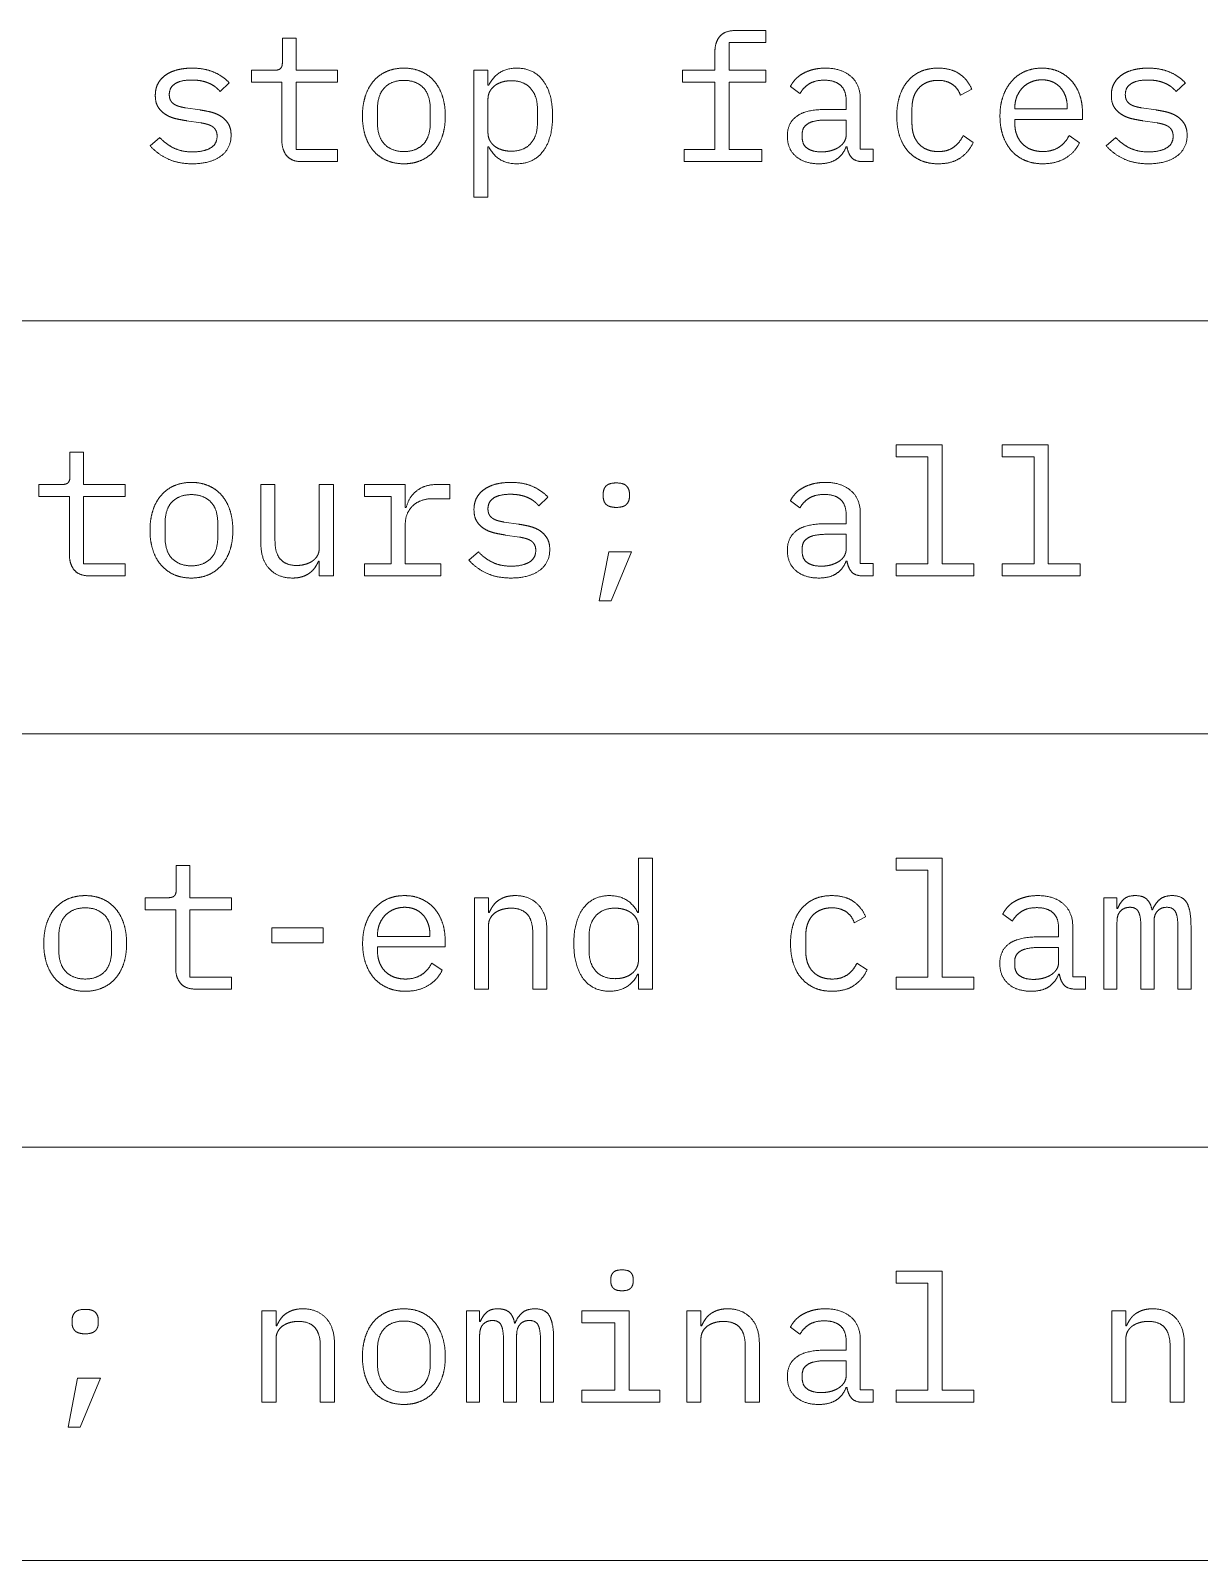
# Model space of a CAD drawing. Header units: millimetres. Extents: x 22 to 584, y 11 to 410.
# Drawn here: x 490.86 to 510.66, y 305 to 330.92 of the extents above; entities that cross this region are included whole.
import ezdxf

# ---------------------------------------------------------------- set-up
doc = ezdxf.new("R2010")
doc.units = ezdxf.units.MM
doc.layers.add('dims', color=7, linetype='Continuous', lineweight=5)

msp = doc.modelspace()

# ---------------------------------------------------------------- linework, layer by layer
at = {"layer": 'dims'}
for p, q in [((495.123, 330.79), (495.123, 330.385)), ((495.354, 330.79), (495.123, 330.79)), ((495.354, 330.244), (495.354, 330.79)), ((502.692, 330.712), (503.313, 330.712)), ((502.692, 330.244), (502.692, 330.712)), ((503.313, 330.916), (502.794, 330.916)), ((503.313, 330.712), (503.313, 330.916)), ((502.452, 330.562), (502.452, 330.244)), ((494.598, 330.244), (494.598, 330.04)), ((494.982, 330.244), (494.598, 330.244)), ((496.059, 330.244), (495.354, 330.244)), ((496.059, 330.04), (496.059, 330.244)), ((498.366, 330.244), (498.366, 328.096)), ((498.606, 330.244), (498.366, 330.244)), ((498.606, 329.992), (498.606, 330.244)), ((501.9, 330.244), (501.9, 330.04)), ((502.452, 330.244), (501.9, 330.244)), ((503.313, 330.244), (502.692, 330.244)), ((503.313, 330.04), (503.313, 330.244)), ((494.067, 329.884), (494.223, 330.031)), ((494.598, 330.04), (495.114, 330.04)), ((495.114, 330.04), (495.114, 329.05)), ((495.354, 330.04), (496.059, 330.04)), ((495.354, 328.9), (495.354, 330.04)), ((498.618, 329.992), (498.606, 329.992)), ((501.9, 330.04), (502.452, 330.04)), ((502.452, 330.04), (502.452, 328.9)), ((502.692, 330.04), (503.313, 330.04)), ((502.692, 328.9), (502.692, 330.04)), ((503.73, 329.968), (503.892, 329.848)), ((506.613, 329.821), (506.805, 329.923)), ((510.267, 329.884), (510.423, 330.031)), ((498.606, 329.191), (498.606, 329.749)), ((504.675, 329.734), (504.675, 329.581)), ((504.915, 328.906), (504.915, 329.758)), ((493.722, 329.572), (493.479, 329.608)), ((496.734, 329.359), (496.734, 329.581)), ((497.628, 329.581), (497.628, 329.359)), ((499.443, 329.602), (499.443, 329.338)), ((504.675, 329.581), (504.345, 329.581)), ((504.345, 329.401), (504.675, 329.401)), ((504.675, 329.401), (504.675, 329.146)), ((505.791, 329.338), (505.791, 329.602)), ((507.534, 329.59), (507.534, 329.611)), ((508.422, 329.59), (507.534, 329.59)), ((507.534, 329.41), (508.68, 329.41)), ((507.534, 329.338), (507.534, 329.41)), ((508.422, 329.623), (508.422, 329.59)), ((508.68, 329.41), (508.68, 329.524)), ((509.922, 329.572), (509.679, 329.608)), ((493.5, 329.389), (493.743, 329.353)), ((503.931, 329.104), (503.931, 329.167)), ((506.829, 329.02), (506.658, 329.137)), ((508.629, 329.017), (508.452, 329.137)), ((509.7, 329.389), (509.943, 329.353)), ((493.044, 329.104), (492.882, 328.963)), ((496.059, 328.9), (495.354, 328.9)), ((496.059, 328.696), (496.059, 328.9)), ((498.606, 328.948), (498.618, 328.948)), ((498.606, 328.096), (498.606, 328.948)), ((501.93, 328.9), (501.93, 328.696)), ((502.452, 328.9), (501.93, 328.9)), ((503.244, 328.9), (502.692, 328.9)), ((503.244, 328.696), (503.244, 328.9)), ((504.675, 328.948), (504.69, 328.948)), ((505.131, 328.906), (504.915, 328.906)), ((505.131, 328.696), (505.131, 328.906)), ((509.244, 329.104), (509.082, 328.963)), ((495.456, 328.696), (496.059, 328.696)), ((501.93, 328.696), (503.244, 328.696)), ((504.966, 328.696), (505.131, 328.696)), ((498.366, 328.096), (498.606, 328.096)), ((436.843, 326), (584, 326)), ((491.523, 323.772), (491.523, 323.367)), ((491.754, 323.772), (491.523, 323.772)), ((491.754, 323.226), (491.754, 323.772)), ((505.521, 323.898), (505.521, 323.694)), ((506.301, 323.898), (505.521, 323.898)), ((505.521, 323.694), (506.061, 323.694)), ((506.061, 323.694), (506.061, 321.882)), ((506.301, 321.882), (506.301, 323.898)), ((507.321, 323.898), (507.321, 323.694)), ((508.101, 323.898), (507.321, 323.898)), ((507.321, 323.694), (507.861, 323.694)), ((507.861, 323.694), (507.861, 321.882)), ((508.101, 321.882), (508.101, 323.898)), ((490.998, 323.226), (490.998, 323.022)), ((491.382, 323.226), (490.998, 323.226)), ((492.459, 323.226), (491.754, 323.226)), ((492.459, 323.022), (492.459, 323.226)), ((494.757, 323.226), (494.757, 322.233)), ((494.997, 323.226), (494.757, 323.226)), ((494.997, 322.275), (494.997, 323.226)), ((495.747, 323.226), (495.747, 322.152)), ((495.987, 323.226), (495.747, 323.226)), ((495.987, 321.678), (495.987, 323.226)), ((496.512, 323.226), (496.512, 323.022)), ((497.205, 323.226), (496.512, 323.226)), ((497.205, 322.836), (497.205, 323.226)), ((497.958, 323.226), (497.742, 323.226)), ((497.958, 322.986), (497.958, 323.226)), ((490.998, 323.022), (491.514, 323.022)), ((491.514, 323.022), (491.514, 322.032)), ((491.754, 323.022), (492.459, 323.022)), ((491.754, 321.882), (491.754, 323.022)), ((496.512, 323.022), (496.965, 323.022)), ((496.965, 323.022), (496.965, 321.882)), ((497.667, 322.986), (497.958, 322.986)), ((499.467, 322.866), (499.623, 323.013)), ((500.559, 323.073), (500.559, 323.019)), ((501.003, 323.019), (501.003, 323.073)), ((503.73, 322.95), (503.892, 322.83)), ((497.22, 322.836), (497.205, 322.836)), ((504.675, 322.716), (504.675, 322.563)), ((504.915, 321.888), (504.915, 322.74)), ((493.134, 322.341), (493.134, 322.563)), ((494.028, 322.563), (494.028, 322.341)), ((497.205, 321.882), (497.205, 322.551)), ((499.122, 322.554), (498.879, 322.59)), ((504.675, 322.563), (504.345, 322.563)), ((498.9, 322.371), (499.143, 322.335)), ((503.931, 322.086), (503.931, 322.149)), ((504.345, 322.383), (504.675, 322.383)), ((504.675, 322.383), (504.675, 322.128)), ((492.459, 321.882), (491.754, 321.882)), ((492.459, 321.678), (492.459, 321.882)), ((495.735, 321.93), (495.747, 321.93)), ((495.747, 321.93), (495.747, 321.678)), ((496.512, 321.882), (496.512, 321.678)), ((496.965, 321.882), (496.512, 321.882)), ((497.805, 321.882), (497.205, 321.882)), ((497.805, 321.678), (497.805, 321.882)), ((498.444, 322.086), (498.282, 321.945)), ((500.652, 322.086), (500.493, 321.255)), ((501.039, 322.086), (500.652, 322.086)), ((500.694, 321.255), (501.039, 322.086)), ((504.675, 321.93), (504.69, 321.93)), ((505.131, 321.888), (504.915, 321.888)), ((505.131, 321.678), (505.131, 321.888)), ((505.521, 321.882), (505.521, 321.678)), ((506.061, 321.882), (505.521, 321.882)), ((506.841, 321.882), (506.301, 321.882)), ((506.841, 321.678), (506.841, 321.882)), ((507.321, 321.882), (507.321, 321.678)), ((507.861, 321.882), (507.321, 321.882)), ((508.641, 321.882), (508.101, 321.882)), ((508.641, 321.678), (508.641, 321.882)), ((491.856, 321.678), (492.459, 321.678)), ((495.747, 321.678), (495.987, 321.678)), ((496.512, 321.678), (497.805, 321.678)), ((504.966, 321.678), (505.131, 321.678)), ((505.521, 321.678), (506.841, 321.678)), ((507.321, 321.678), (508.641, 321.678)), ((500.493, 321.255), (500.694, 321.255)), ((436.843, 319), (584, 319)), ((493.323, 316.772), (493.323, 316.367)), ((493.554, 316.772), (493.323, 316.772)), ((493.554, 316.226), (493.554, 316.772)), ((501.156, 316.898), (501.156, 315.974)), ((501.396, 316.898), (501.156, 316.898)), ((501.396, 314.678), (501.396, 316.898)), ((505.521, 316.898), (505.521, 316.694)), ((506.301, 316.898), (505.521, 316.898)), ((505.521, 316.694), (506.061, 316.694)), ((506.061, 316.694), (506.061, 314.882)), ((506.301, 314.882), (506.301, 316.898)), ((492.798, 316.226), (492.798, 316.022)), ((493.182, 316.226), (492.798, 316.226)), ((494.259, 316.226), (493.554, 316.226)), ((494.259, 316.022), (494.259, 316.226)), ((498.375, 316.226), (498.375, 314.678)), ((498.615, 316.226), (498.375, 316.226)), ((498.615, 315.974), (498.615, 316.226)), ((509.043, 316.226), (509.043, 314.678)), ((509.265, 316.226), (509.043, 316.226)), ((509.265, 316.046), (509.265, 316.226)), ((492.798, 316.022), (493.314, 316.022)), ((493.314, 316.022), (493.314, 315.032)), ((493.554, 316.022), (494.259, 316.022)), ((493.554, 314.882), (493.554, 316.022)), ((498.627, 315.974), (498.615, 315.974)), ((501.156, 315.974), (501.144, 315.974)), ((507.33, 315.95), (507.492, 315.83)), ((509.277, 316.046), (509.265, 316.046)), ((509.865, 316.019), (509.856, 316.019)), ((494.946, 315.716), (494.946, 315.464)), ((495.816, 315.716), (494.946, 315.716)), ((495.816, 315.464), (495.816, 315.716)), ((498.615, 314.678), (498.615, 315.752)), ((499.605, 314.678), (499.605, 315.671)), ((501.156, 315.731), (501.156, 315.173)), ((504.813, 315.803), (505.005, 315.905)), ((508.275, 315.716), (508.275, 315.563)), ((508.515, 314.888), (508.515, 315.74)), ((509.265, 314.678), (509.265, 315.815)), ((509.67, 315.713), (509.67, 314.678)), ((509.892, 314.678), (509.892, 315.815)), ((510.297, 315.713), (510.297, 314.678)), ((510.519, 314.678), (510.519, 315.752)), ((491.334, 315.341), (491.334, 315.563)), ((492.228, 315.563), (492.228, 315.341)), ((494.946, 315.464), (495.816, 315.464)), ((496.734, 315.572), (496.734, 315.593)), ((497.622, 315.572), (496.734, 315.572)), ((497.622, 315.605), (497.622, 315.572)), ((497.88, 315.392), (497.88, 315.506)), ((499.365, 315.629), (499.365, 314.678)), ((500.319, 315.32), (500.319, 315.584)), ((503.991, 315.32), (503.991, 315.584)), ((508.275, 315.563), (507.945, 315.563)), ((496.734, 315.392), (497.88, 315.392)), ((496.734, 315.32), (496.734, 315.392)), ((507.531, 315.086), (507.531, 315.149)), ((507.945, 315.383), (508.275, 315.383)), ((508.275, 315.383), (508.275, 315.128)), ((494.259, 314.882), (493.554, 314.882)), ((494.259, 314.678), (494.259, 314.882)), ((497.829, 314.999), (497.652, 315.119)), ((501.144, 314.93), (501.156, 314.93)), ((501.156, 314.93), (501.156, 314.678)), ((505.029, 315.002), (504.858, 315.119)), ((505.521, 314.882), (505.521, 314.678)), ((506.061, 314.882), (505.521, 314.882)), ((506.841, 314.882), (506.301, 314.882)), ((506.841, 314.678), (506.841, 314.882)), ((508.275, 314.93), (508.29, 314.93)), ((508.731, 314.888), (508.515, 314.888)), ((508.731, 314.678), (508.731, 314.888)), ((493.656, 314.678), (494.259, 314.678)), ((498.375, 314.678), (498.615, 314.678)), ((499.365, 314.678), (499.605, 314.678)), ((501.156, 314.678), (501.396, 314.678)), ((505.521, 314.678), (506.841, 314.678)), ((508.566, 314.678), (508.731, 314.678)), ((509.043, 314.678), (509.265, 314.678)), ((509.67, 314.678), (509.892, 314.678)), ((510.297, 314.678), (510.519, 314.678)), ((436.843, 312), (584, 312)), ((500.688, 309.769), (500.688, 309.721)), ((501.066, 309.721), (501.066, 309.769)), ((505.521, 309.898), (505.521, 309.694)), ((506.301, 309.898), (505.521, 309.898)), ((506.301, 307.882), (506.301, 309.898)), ((505.521, 309.694), (506.061, 309.694)), ((506.061, 309.694), (506.061, 307.882)), ((494.775, 309.226), (494.775, 307.678)), ((495.015, 309.226), (494.775, 309.226)), ((495.015, 308.974), (495.015, 309.226)), ((498.243, 309.226), (498.243, 307.678)), ((498.465, 309.226), (498.243, 309.226)), ((498.465, 309.046), (498.465, 309.226)), ((500.199, 309.226), (500.199, 309.022)), ((500.997, 309.226), (500.199, 309.226)), ((500.997, 307.882), (500.997, 309.226)), ((501.975, 309.226), (501.975, 307.678)), ((502.215, 309.226), (501.975, 309.226)), ((502.215, 308.974), (502.215, 309.226)), ((509.175, 309.226), (509.175, 307.678)), ((509.415, 309.226), (509.175, 309.226)), ((509.415, 308.974), (509.415, 309.226)), ((491.559, 309.073), (491.559, 309.019)), ((492.003, 309.019), (492.003, 309.073)), ((495.027, 308.974), (495.015, 308.974)), ((498.477, 309.046), (498.465, 309.046)), ((499.065, 309.019), (499.056, 309.019)), ((500.199, 309.022), (500.757, 309.022)), ((500.757, 309.022), (500.757, 307.882)), ((502.227, 308.974), (502.215, 308.974)), ((503.73, 308.95), (503.892, 308.83)), ((509.427, 308.974), (509.415, 308.974)), ((495.015, 307.678), (495.015, 308.752)), ((496.005, 307.678), (496.005, 308.671)), ((498.465, 307.678), (498.465, 308.815)), ((498.87, 308.713), (498.87, 307.678)), ((499.092, 307.678), (499.092, 308.815)), ((499.497, 308.713), (499.497, 307.678)), ((499.719, 307.678), (499.719, 308.752)), ((502.215, 307.678), (502.215, 308.752)), ((503.205, 307.678), (503.205, 308.671)), ((504.675, 308.716), (504.675, 308.563)), ((504.915, 307.888), (504.915, 308.74)), ((509.415, 307.678), (509.415, 308.752)), ((510.405, 307.678), (510.405, 308.671)), ((495.765, 308.629), (495.765, 307.678)), ((496.734, 308.341), (496.734, 308.563)), ((497.628, 308.563), (497.628, 308.341)), ((502.965, 308.629), (502.965, 307.678)), ((504.675, 308.563), (504.345, 308.563)), ((510.165, 308.629), (510.165, 307.678)), ((503.931, 308.086), (503.931, 308.149)), ((504.345, 308.383), (504.675, 308.383)), ((504.675, 308.383), (504.675, 308.128)), ((491.652, 308.086), (491.493, 307.255)), ((492.039, 308.086), (491.652, 308.086)), ((491.694, 307.255), (492.039, 308.086)), ((504.675, 307.93), (504.69, 307.93)), ((505.131, 307.888), (504.915, 307.888)), ((505.131, 307.678), (505.131, 307.888)), ((494.775, 307.678), (495.015, 307.678)), ((495.765, 307.678), (496.005, 307.678)), ((498.243, 307.678), (498.465, 307.678)), ((498.87, 307.678), (499.092, 307.678)), ((499.497, 307.678), (499.719, 307.678)), ((500.199, 307.882), (500.199, 307.678)), ((500.757, 307.882), (500.199, 307.882)), ((500.199, 307.678), (501.519, 307.678)), ((501.519, 307.882), (500.997, 307.882)), ((501.519, 307.678), (501.519, 307.882)), ((501.975, 307.678), (502.215, 307.678)), ((502.965, 307.678), (503.205, 307.678)), ((504.966, 307.678), (505.131, 307.678)), ((505.521, 307.882), (505.521, 307.678)), ((506.061, 307.882), (505.521, 307.882)), ((505.521, 307.678), (506.841, 307.678)), ((506.841, 307.882), (506.301, 307.882)), ((506.841, 307.678), (506.841, 307.882)), ((509.175, 307.678), (509.415, 307.678)), ((510.165, 307.678), (510.405, 307.678)), ((491.493, 307.255), (491.694, 307.255)), ((436.843, 305), (584, 305))]:
    msp.add_line(p, q, dxfattribs=at)
for points in [[(502.452, 330.562), (502.452, 330.718), (502.534, 330.817)], [(502.534, 330.817), (502.617, 330.916), (502.794, 330.916)], [(493.146, 330.164), (493.23, 330.223), (493.344, 330.251)], [(493.344, 330.251), (493.458, 330.28), (493.593, 330.28)], [(493.593, 330.28), (493.803, 330.28), (493.957, 330.214)], [(493.957, 330.214), (494.112, 330.148), (494.223, 330.031)], [(494.982, 330.244), (495.06, 330.244), (495.091, 330.275)], [(495.091, 330.275), (495.123, 330.307), (495.123, 330.385)], [(496.666, 330.059), (496.758, 330.166), (496.888, 330.223)], [(496.888, 330.223), (497.019, 330.28), (497.181, 330.28)], [(497.181, 330.28), (497.343, 330.28), (497.473, 330.223)], [(497.473, 330.223), (497.604, 330.166), (497.695, 330.059)], [(498.618, 329.992), (498.768, 330.28), (499.095, 330.28)], [(499.095, 330.28), (499.38, 330.28), (499.54, 330.067)], [(503.811, 330.085), (503.862, 330.142), (503.937, 330.185)], [(503.937, 330.185), (504.012, 330.229), (504.108, 330.254)], [(504.108, 330.254), (504.204, 330.28), (504.321, 330.28)], [(504.321, 330.28), (504.594, 330.28), (504.754, 330.142)], [(505.719, 330.059), (505.809, 330.166), (505.938, 330.223)], [(505.938, 330.223), (506.067, 330.28), (506.232, 330.28)], [(506.232, 330.28), (506.457, 330.28), (506.598, 330.181)], [(506.598, 330.181), (506.739, 330.082), (506.805, 329.923)], [(507.48, 330.059), (507.573, 330.166), (507.703, 330.223)], [(507.703, 330.223), (507.834, 330.28), (507.993, 330.28)], [(507.993, 330.28), (508.149, 330.28), (508.276, 330.223)], [(508.276, 330.223), (508.404, 330.166), (508.494, 330.065)], [(509.346, 330.164), (509.43, 330.223), (509.544, 330.251)], [(509.544, 330.251), (509.658, 330.28), (509.793, 330.28)], [(509.793, 330.28), (510.003, 330.28), (510.157, 330.214)], [(510.157, 330.214), (510.312, 330.148), (510.423, 330.031)], [(492.969, 329.818), (492.969, 329.935), (493.015, 330.02)], [(493.015, 330.02), (493.062, 330.106), (493.146, 330.164)], [(493.303, 330.016), (493.206, 329.953), (493.206, 329.833)], [(493.584, 330.079), (493.401, 330.079), (493.303, 330.016)], [(493.764, 330.061), (493.686, 330.079), (493.584, 330.079)], [(493.9, 330.014), (493.842, 330.043), (493.764, 330.061)], [(493.999, 329.951), (493.959, 329.986), (493.9, 330.014)], [(494.067, 329.884), (494.04, 329.917), (493.999, 329.951)], [(496.527, 329.803), (496.575, 329.953), (496.666, 330.059)], [(496.857, 329.953), (496.734, 329.833), (496.734, 329.581)], [(497.181, 330.073), (496.98, 330.073), (496.857, 329.953)], [(497.505, 329.953), (497.382, 330.073), (497.181, 330.073)], [(497.628, 329.581), (497.628, 329.833), (497.505, 329.953)], [(497.695, 330.059), (497.787, 329.953), (497.835, 329.803)], [(498.723, 329.984), (498.669, 329.944), (498.637, 329.885)], [(498.849, 330.046), (498.777, 330.025), (498.723, 329.984)], [(499.002, 330.067), (498.921, 330.067), (498.849, 330.046)], [(499.327, 329.939), (499.212, 330.067), (499.002, 330.067)], [(499.443, 329.602), (499.443, 329.812), (499.327, 329.939)], [(499.54, 330.067), (499.701, 329.854), (499.701, 329.47)], [(503.73, 329.968), (503.76, 330.028), (503.811, 330.085)], [(504.051, 330.014), (503.952, 329.953), (503.892, 329.848)], [(504.306, 330.076), (504.15, 330.076), (504.051, 330.014)], [(504.579, 329.99), (504.483, 330.076), (504.306, 330.076)], [(504.675, 329.734), (504.675, 329.905), (504.579, 329.99)], [(504.754, 330.142), (504.915, 330.004), (504.915, 329.758)], [(505.581, 329.803), (505.629, 329.953), (505.719, 330.059)], [(505.905, 329.941), (505.848, 329.878), (505.819, 329.791)], [(506.044, 330.038), (505.962, 330.004), (505.905, 329.941)], [(506.232, 330.073), (506.127, 330.073), (506.044, 330.038)], [(506.473, 330.007), (506.376, 330.073), (506.232, 330.073)], [(506.613, 329.821), (506.571, 329.941), (506.473, 330.007)], [(507.334, 329.803), (507.387, 329.953), (507.48, 330.059)], [(507.664, 329.947), (507.603, 329.884), (507.568, 329.798)], [(507.81, 330.046), (507.726, 330.01), (507.664, 329.947)], [(507.993, 330.082), (507.894, 330.082), (507.81, 330.046)], [(508.168, 330.049), (508.089, 330.082), (507.993, 330.082)], [(508.303, 329.954), (508.248, 330.016), (508.168, 330.049)], [(508.39, 329.809), (508.359, 329.893), (508.303, 329.954)], [(508.494, 330.065), (508.584, 329.965), (508.632, 329.827)], [(509.169, 329.818), (509.169, 329.935), (509.215, 330.02)], [(509.215, 330.02), (509.262, 330.106), (509.346, 330.164)], [(509.503, 330.016), (509.406, 329.953), (509.406, 329.833)], [(509.784, 330.079), (509.601, 330.079), (509.503, 330.016)], [(509.964, 330.061), (509.886, 330.079), (509.784, 330.079)], [(510.1, 330.014), (510.042, 330.043), (509.964, 330.061)], [(510.199, 329.951), (510.159, 329.986), (510.1, 330.014)], [(510.267, 329.884), (510.24, 329.917), (510.199, 329.951)], [(493.021, 329.614), (492.969, 329.692), (492.969, 329.818)], [(493.206, 329.833), (493.206, 329.773), (493.228, 329.732)], [(493.228, 329.732), (493.251, 329.692), (493.29, 329.668)], [(493.29, 329.668), (493.329, 329.644), (493.378, 329.63)], [(496.479, 329.47), (496.479, 329.653), (496.527, 329.803)], [(497.835, 329.803), (497.883, 329.653), (497.883, 329.47)], [(498.637, 329.885), (498.606, 329.827), (498.606, 329.749)], [(505.533, 329.47), (505.533, 329.653), (505.581, 329.803)], [(505.819, 329.791), (505.791, 329.704), (505.791, 329.602)], [(507.282, 329.467), (507.282, 329.653), (507.334, 329.803)], [(507.568, 329.798), (507.534, 329.713), (507.534, 329.611)], [(508.422, 329.623), (508.422, 329.725), (508.39, 329.809)], [(508.632, 329.827), (508.68, 329.689), (508.68, 329.524)], [(509.221, 329.614), (509.169, 329.692), (509.169, 329.818)], [(509.406, 329.833), (509.406, 329.773), (509.428, 329.732)], [(509.428, 329.732), (509.451, 329.692), (509.49, 329.668)], [(509.49, 329.668), (509.529, 329.644), (509.578, 329.63)], [(493.152, 329.489), (493.074, 329.536), (493.021, 329.614)], [(493.324, 329.422), (493.23, 329.443), (493.152, 329.489)], [(493.5, 329.389), (493.419, 329.401), (493.324, 329.422)], [(493.378, 329.63), (493.428, 329.617), (493.479, 329.608)], [(493.722, 329.572), (493.806, 329.56), (493.899, 329.539)], [(493.899, 329.539), (493.992, 329.518), (494.07, 329.471)], [(494.07, 329.471), (494.148, 329.425), (494.2, 329.347)], [(496.527, 329.135), (496.479, 329.284), (496.479, 329.47)], [(497.883, 329.47), (497.883, 329.284), (497.835, 329.135)], [(499.701, 329.47), (499.701, 329.086), (499.54, 328.873)], [(503.679, 329.131), (503.679, 329.347), (503.836, 329.464)], [(503.836, 329.464), (503.994, 329.581), (504.345, 329.581)], [(504.345, 329.401), (504.129, 329.401), (504.03, 329.341)], [(505.579, 329.137), (505.533, 329.287), (505.533, 329.47)], [(507.333, 329.135), (507.282, 329.284), (507.282, 329.467)], [(509.352, 329.489), (509.274, 329.536), (509.221, 329.614)], [(509.524, 329.422), (509.43, 329.443), (509.352, 329.489)], [(509.7, 329.389), (509.619, 329.401), (509.524, 329.422)], [(509.578, 329.63), (509.628, 329.617), (509.679, 329.608)], [(509.922, 329.572), (510.006, 329.56), (510.099, 329.539)], [(510.099, 329.539), (510.192, 329.518), (510.27, 329.471)], [(510.27, 329.471), (510.348, 329.425), (510.4, 329.347)], [(493.845, 329.33), (493.797, 329.344), (493.743, 329.353)], [(493.932, 329.293), (493.893, 329.317), (493.845, 329.33)], [(493.993, 329.228), (493.971, 329.269), (493.932, 329.293)], [(494.016, 329.128), (494.016, 329.188), (493.993, 329.228)], [(494.253, 329.143), (494.253, 328.912), (494.074, 328.786)], [(494.2, 329.347), (494.253, 329.269), (494.253, 329.143)], [(496.666, 328.88), (496.575, 328.987), (496.527, 329.135)], [(496.734, 329.359), (496.734, 329.107), (496.857, 328.987)], [(497.505, 328.987), (497.628, 329.107), (497.628, 329.359)], [(497.835, 329.135), (497.787, 328.987), (497.695, 328.88)], [(498.606, 329.191), (498.606, 329.113), (498.637, 329.054)], [(499.327, 329), (499.443, 329.128), (499.443, 329.338)], [(504.03, 329.341), (503.931, 329.281), (503.931, 329.167)], [(504.643, 329.033), (504.675, 329.086), (504.675, 329.146)], [(505.716, 328.882), (505.626, 328.987), (505.579, 329.137)], [(505.791, 329.338), (505.791, 329.236), (505.819, 329.149)], [(505.819, 329.149), (505.848, 329.062), (505.905, 328.999)], [(506.496, 328.939), (506.598, 329.011), (506.658, 329.137)], [(507.478, 328.88), (507.384, 328.987), (507.333, 329.135)], [(507.534, 329.338), (507.534, 329.236), (507.567, 329.149)], [(507.567, 329.149), (507.6, 329.062), (507.661, 328.999)], [(508.278, 328.939), (508.392, 329.011), (508.452, 329.137)], [(510.045, 329.33), (509.997, 329.344), (509.943, 329.353)], [(510.132, 329.293), (510.093, 329.317), (510.045, 329.33)], [(510.193, 329.228), (510.171, 329.269), (510.132, 329.293)], [(510.216, 329.128), (510.216, 329.188), (510.193, 329.228)], [(510.453, 329.143), (510.453, 328.912), (510.274, 328.786)], [(510.4, 329.347), (510.453, 329.269), (510.453, 329.143)], [(493.18, 328.743), (493.005, 328.825), (492.882, 328.963)], [(493.044, 329.104), (493.155, 328.987), (493.287, 328.924)], [(493.287, 328.924), (493.419, 328.861), (493.605, 328.861)], [(493.605, 328.861), (493.785, 328.861), (493.9, 328.925)], [(493.9, 328.925), (494.016, 328.99), (494.016, 329.128)], [(495.196, 328.795), (495.114, 328.894), (495.114, 329.05)], [(496.888, 328.717), (496.758, 328.774), (496.666, 328.88)], [(496.857, 328.987), (496.98, 328.867), (497.181, 328.867)], [(497.181, 328.867), (497.382, 328.867), (497.505, 328.987)], [(497.695, 328.88), (497.604, 328.774), (497.473, 328.717)], [(499.095, 328.66), (498.768, 328.66), (498.618, 328.948)], [(498.637, 329.054), (498.669, 328.996), (498.723, 328.955)], [(498.723, 328.955), (498.777, 328.915), (498.849, 328.894)], [(498.849, 328.894), (498.921, 328.873), (499.002, 328.873)], [(499.002, 328.873), (499.212, 328.873), (499.327, 329)], [(503.823, 328.786), (503.679, 328.912), (503.679, 329.131)], [(503.931, 329.104), (503.931, 328.984), (504.016, 328.922)], [(504.016, 328.922), (504.102, 328.861), (504.252, 328.861)], [(504.252, 328.861), (504.345, 328.861), (504.421, 328.883)], [(504.421, 328.883), (504.498, 328.906), (504.555, 328.943)], [(504.675, 328.948), (504.624, 328.813), (504.511, 328.736)], [(504.555, 328.943), (504.612, 328.981), (504.643, 329.033)], [(504.765, 328.768), (504.705, 328.84), (504.69, 328.948)], [(505.936, 328.718), (505.806, 328.777), (505.716, 328.882)], [(505.905, 328.999), (505.962, 328.936), (506.046, 328.901)], [(506.046, 328.901), (506.13, 328.867), (506.238, 328.867)], [(506.238, 328.867), (506.394, 328.867), (506.496, 328.939)], [(506.829, 329.02), (506.76, 328.864), (506.614, 328.762)], [(507.706, 328.717), (507.573, 328.774), (507.478, 328.88)], [(507.661, 328.999), (507.723, 328.936), (507.811, 328.901)], [(507.811, 328.901), (507.9, 328.867), (508.008, 328.867)], [(508.008, 328.867), (508.164, 328.867), (508.278, 328.939)], [(508.629, 329.017), (508.56, 328.861), (508.399, 328.76)], [(509.38, 328.743), (509.205, 328.825), (509.082, 328.963)], [(509.244, 329.104), (509.355, 328.987), (509.487, 328.924)], [(509.487, 328.924), (509.619, 328.861), (509.805, 328.861)], [(509.805, 328.861), (509.985, 328.861), (510.1, 328.925)], [(510.1, 328.925), (510.216, 328.99), (510.216, 329.128)], [(493.599, 328.66), (493.356, 328.66), (493.18, 328.743)], [(494.074, 328.786), (493.896, 328.66), (493.599, 328.66)], [(495.456, 328.696), (495.279, 328.696), (495.196, 328.795)], [(497.181, 328.66), (497.019, 328.66), (496.888, 328.717)], [(497.473, 328.717), (497.343, 328.66), (497.181, 328.66)], [(499.54, 328.873), (499.38, 328.66), (499.095, 328.66)], [(504.21, 328.66), (503.967, 328.66), (503.823, 328.786)], [(504.511, 328.736), (504.399, 328.66), (504.21, 328.66)], [(504.966, 328.696), (504.825, 328.696), (504.765, 328.768)], [(506.235, 328.66), (506.067, 328.66), (505.936, 328.718)], [(506.614, 328.762), (506.469, 328.66), (506.235, 328.66)], [(508.008, 328.66), (507.84, 328.66), (507.706, 328.717)], [(508.399, 328.76), (508.239, 328.66), (508.008, 328.66)], [(509.799, 328.66), (509.556, 328.66), (509.38, 328.743)], [(510.274, 328.786), (510.096, 328.66), (509.799, 328.66)], [(491.382, 323.226), (491.46, 323.226), (491.491, 323.257)], [(491.491, 323.257), (491.523, 323.289), (491.523, 323.367)], [(493.066, 323.041), (493.158, 323.148), (493.288, 323.205)], [(493.288, 323.205), (493.419, 323.262), (493.581, 323.262)], [(493.581, 323.262), (493.743, 323.262), (493.873, 323.205)], [(493.873, 323.205), (494.004, 323.148), (494.095, 323.041)], [(497.401, 323.122), (497.535, 323.226), (497.742, 323.226)], [(498.546, 323.146), (498.63, 323.205), (498.744, 323.234)], [(498.744, 323.234), (498.858, 323.262), (498.993, 323.262)], [(498.993, 323.262), (499.203, 323.262), (499.357, 323.196)], [(499.357, 323.196), (499.512, 323.13), (499.623, 323.013)], [(500.559, 323.073), (500.559, 323.151), (500.608, 323.202)], [(500.608, 323.202), (500.658, 323.253), (500.781, 323.253)], [(500.781, 323.253), (500.904, 323.253), (500.953, 323.202)], [(500.953, 323.202), (501.003, 323.151), (501.003, 323.073)], [(503.937, 323.167), (504.012, 323.211), (504.108, 323.236)], [(504.108, 323.236), (504.204, 323.262), (504.321, 323.262)], [(504.321, 323.262), (504.594, 323.262), (504.754, 323.124)], [(492.927, 322.785), (492.975, 322.935), (493.066, 323.041)], [(493.257, 322.935), (493.134, 322.815), (493.134, 322.563)], [(493.581, 323.055), (493.38, 323.055), (493.257, 322.935)], [(493.905, 322.935), (493.782, 323.055), (493.581, 323.055)], [(494.028, 322.563), (494.028, 322.815), (493.905, 322.935)], [(494.095, 323.041), (494.187, 322.935), (494.235, 322.785)], [(497.22, 322.836), (497.268, 323.019), (497.401, 323.122)], [(497.667, 322.986), (497.46, 322.986), (497.332, 322.866)], [(498.369, 322.8), (498.369, 322.917), (498.415, 323.002)], [(498.415, 323.002), (498.462, 323.088), (498.546, 323.146)], [(498.703, 322.998), (498.606, 322.935), (498.606, 322.815)], [(498.984, 323.061), (498.801, 323.061), (498.703, 322.998)], [(499.164, 323.043), (499.086, 323.061), (498.984, 323.061)], [(499.3, 322.996), (499.242, 323.025), (499.164, 323.043)], [(499.399, 322.933), (499.359, 322.968), (499.3, 322.996)], [(499.467, 322.866), (499.44, 322.899), (499.399, 322.933)], [(500.608, 322.89), (500.559, 322.941), (500.559, 323.019)], [(501.003, 323.019), (501.003, 322.941), (500.953, 322.89)], [(503.73, 322.95), (503.76, 323.01), (503.811, 323.067)], [(503.811, 323.067), (503.862, 323.124), (503.937, 323.167)], [(504.051, 322.996), (503.952, 322.935), (503.892, 322.83)], [(504.306, 323.058), (504.15, 323.058), (504.051, 322.996)], [(504.579, 322.973), (504.483, 323.058), (504.306, 323.058)], [(504.675, 322.716), (504.675, 322.887), (504.579, 322.973)], [(504.754, 323.124), (504.915, 322.986), (504.915, 322.74)], [(492.879, 322.452), (492.879, 322.635), (492.927, 322.785)], [(494.235, 322.785), (494.283, 322.635), (494.283, 322.452)], [(497.332, 322.866), (497.205, 322.746), (497.205, 322.551)], [(498.421, 322.596), (498.369, 322.674), (498.369, 322.8)], [(498.606, 322.815), (498.606, 322.755), (498.628, 322.714)], [(498.628, 322.714), (498.651, 322.674), (498.69, 322.65)], [(500.781, 322.839), (500.658, 322.839), (500.608, 322.89)], [(500.953, 322.89), (500.904, 322.839), (500.781, 322.839)], [(492.927, 322.117), (492.879, 322.266), (492.879, 322.452)], [(494.283, 322.452), (494.283, 322.266), (494.235, 322.117)], [(498.552, 322.471), (498.474, 322.518), (498.421, 322.596)], [(498.724, 322.404), (498.63, 322.425), (498.552, 322.471)], [(498.69, 322.65), (498.729, 322.626), (498.778, 322.612)], [(498.9, 322.371), (498.819, 322.383), (498.724, 322.404)], [(498.778, 322.612), (498.828, 322.599), (498.879, 322.59)], [(499.122, 322.554), (499.206, 322.542), (499.299, 322.521)], [(499.299, 322.521), (499.392, 322.5), (499.47, 322.454)], [(499.47, 322.454), (499.548, 322.407), (499.6, 322.329)], [(503.679, 322.113), (503.679, 322.329), (503.836, 322.446)], [(503.836, 322.446), (503.994, 322.563), (504.345, 322.563)], [(493.134, 322.341), (493.134, 322.089), (493.257, 321.969)], [(493.905, 321.969), (494.028, 322.089), (494.028, 322.341)], [(494.904, 321.796), (494.757, 321.951), (494.757, 322.233)], [(494.997, 322.275), (494.997, 322.062), (495.09, 321.959)], [(495.714, 322.018), (495.747, 322.074), (495.747, 322.152)], [(499.245, 322.312), (499.197, 322.326), (499.143, 322.335)], [(499.332, 322.275), (499.293, 322.299), (499.245, 322.312)], [(499.393, 322.21), (499.371, 322.251), (499.332, 322.275)], [(499.416, 322.11), (499.416, 322.17), (499.393, 322.21)], [(499.6, 322.329), (499.653, 322.251), (499.653, 322.125)], [(504.03, 322.323), (503.931, 322.263), (503.931, 322.149)], [(504.345, 322.383), (504.129, 322.383), (504.03, 322.323)], [(491.596, 321.777), (491.514, 321.876), (491.514, 322.032)], [(493.066, 321.862), (492.975, 321.969), (492.927, 322.117)], [(493.257, 321.969), (493.38, 321.849), (493.581, 321.849)], [(493.581, 321.849), (493.782, 321.849), (493.905, 321.969)], [(494.235, 322.117), (494.187, 321.969), (494.095, 321.862)], [(495.09, 321.959), (495.183, 321.855), (495.363, 321.855)], [(495.504, 321.873), (495.573, 321.891), (495.627, 321.927)], [(495.627, 321.927), (495.681, 321.963), (495.714, 322.018)], [(495.735, 321.93), (495.711, 321.873), (495.675, 321.82)], [(498.58, 321.725), (498.405, 321.807), (498.282, 321.945)], [(498.444, 322.086), (498.555, 321.969), (498.687, 321.906)], [(498.687, 321.906), (498.819, 321.843), (499.005, 321.843)], [(499.005, 321.843), (499.185, 321.843), (499.3, 321.908)], [(499.3, 321.908), (499.416, 321.972), (499.416, 322.11)], [(499.653, 322.125), (499.653, 321.894), (499.474, 321.768)], [(503.823, 321.768), (503.679, 321.894), (503.679, 322.113)], [(503.931, 322.086), (503.931, 321.966), (504.016, 321.904)], [(504.016, 321.904), (504.102, 321.843), (504.252, 321.843)], [(504.421, 321.865), (504.498, 321.888), (504.555, 321.925)], [(504.675, 321.93), (504.624, 321.795), (504.511, 321.719)], [(504.555, 321.925), (504.612, 321.963), (504.643, 322.015)], [(504.643, 322.015), (504.675, 322.068), (504.675, 322.128)], [(504.765, 321.75), (504.705, 321.822), (504.69, 321.93)], [(491.856, 321.678), (491.679, 321.678), (491.596, 321.777)], [(493.288, 321.699), (493.158, 321.756), (493.066, 321.862)], [(493.581, 321.642), (493.419, 321.642), (493.288, 321.699)], [(493.873, 321.699), (493.743, 321.642), (493.581, 321.642)], [(494.095, 321.862), (494.004, 321.756), (493.873, 321.699)], [(495.294, 321.642), (495.051, 321.642), (494.904, 321.796)], [(495.462, 321.666), (495.39, 321.642), (495.294, 321.642)], [(495.363, 321.855), (495.435, 321.855), (495.504, 321.873)], [(495.586, 321.729), (495.534, 321.69), (495.462, 321.666)], [(495.675, 321.82), (495.639, 321.768), (495.586, 321.729)], [(498.999, 321.642), (498.756, 321.642), (498.58, 321.725)], [(499.474, 321.768), (499.296, 321.642), (498.999, 321.642)], [(504.21, 321.642), (503.967, 321.642), (503.823, 321.768)], [(504.511, 321.719), (504.399, 321.642), (504.21, 321.642)], [(504.252, 321.843), (504.345, 321.843), (504.421, 321.865)], [(504.966, 321.678), (504.825, 321.678), (504.765, 321.75)], [(491.266, 316.041), (491.358, 316.148), (491.488, 316.205)], [(491.488, 316.205), (491.619, 316.262), (491.781, 316.262)], [(491.781, 316.262), (491.943, 316.262), (492.073, 316.205)], [(492.073, 316.205), (492.204, 316.148), (492.295, 316.041)], [(493.182, 316.226), (493.26, 316.226), (493.291, 316.257)], [(493.291, 316.257), (493.323, 316.289), (493.323, 316.367)], [(496.68, 316.041), (496.773, 316.148), (496.903, 316.205)], [(496.903, 316.205), (497.034, 316.262), (497.193, 316.262)], [(497.193, 316.262), (497.349, 316.262), (497.476, 316.205)], [(497.476, 316.205), (497.604, 316.148), (497.694, 316.048)], [(498.775, 316.175), (498.828, 316.214), (498.9, 316.238)], [(498.9, 316.238), (498.972, 316.262), (499.068, 316.262)], [(499.068, 316.262), (499.311, 316.262), (499.458, 316.108)], [(500.221, 316.049), (500.382, 316.262), (500.667, 316.262)], [(500.667, 316.262), (500.994, 316.262), (501.144, 315.974)], [(503.919, 316.041), (504.009, 316.148), (504.138, 316.205)], [(504.138, 316.205), (504.267, 316.262), (504.432, 316.262)], [(504.432, 316.262), (504.657, 316.262), (504.798, 316.163)], [(507.537, 316.167), (507.612, 316.211), (507.708, 316.236)], [(507.708, 316.236), (507.804, 316.262), (507.921, 316.262)], [(507.921, 316.262), (508.194, 316.262), (508.354, 316.124)], [(509.277, 316.046), (509.313, 316.136), (509.379, 316.199)], [(509.379, 316.199), (509.445, 316.262), (509.574, 316.262)], [(509.574, 316.262), (509.709, 316.262), (509.775, 316.195)], [(509.775, 316.195), (509.841, 316.127), (509.856, 316.019)], [(509.865, 316.019), (509.907, 316.124), (509.985, 316.193)], [(509.985, 316.193), (510.063, 316.262), (510.201, 316.262)], [(510.201, 316.262), (510.39, 316.262), (510.454, 316.13)], [(491.127, 315.785), (491.175, 315.935), (491.266, 316.041)], [(491.457, 315.935), (491.334, 315.815), (491.334, 315.563)], [(491.781, 316.055), (491.58, 316.055), (491.457, 315.935)], [(492.105, 315.935), (491.982, 316.055), (491.781, 316.055)], [(492.228, 315.563), (492.228, 315.815), (492.105, 315.935)], [(492.295, 316.041), (492.387, 315.935), (492.435, 315.785)], [(496.534, 315.785), (496.587, 315.935), (496.68, 316.041)], [(496.864, 315.929), (496.803, 315.866), (496.768, 315.78)], [(497.01, 316.028), (496.926, 315.992), (496.864, 315.929)], [(497.193, 316.064), (497.094, 316.064), (497.01, 316.028)], [(497.368, 316.031), (497.289, 316.064), (497.193, 316.064)], [(497.503, 315.936), (497.448, 315.998), (497.368, 316.031)], [(497.59, 315.791), (497.559, 315.875), (497.503, 315.936)], [(497.694, 316.048), (497.784, 315.947), (497.832, 315.809)], [(498.627, 315.974), (498.651, 316.031), (498.687, 316.083)], [(498.735, 315.977), (498.681, 315.941), (498.648, 315.884)], [(498.687, 316.083), (498.723, 316.136), (498.775, 316.175)], [(498.858, 316.031), (498.789, 316.013), (498.735, 315.977)], [(498.999, 316.049), (498.927, 316.049), (498.858, 316.031)], [(499.272, 315.945), (499.179, 316.049), (498.999, 316.049)], [(499.365, 315.629), (499.365, 315.842), (499.272, 315.945)], [(499.458, 316.108), (499.605, 315.953), (499.605, 315.671)], [(500.061, 315.452), (500.061, 315.836), (500.221, 316.049)], [(500.434, 315.921), (500.319, 315.794), (500.319, 315.584)], [(500.76, 316.049), (500.55, 316.049), (500.434, 315.921)], [(500.913, 316.028), (500.841, 316.049), (500.76, 316.049)], [(501.039, 315.966), (500.985, 316.007), (500.913, 316.028)], [(501.124, 315.867), (501.093, 315.926), (501.039, 315.966)], [(503.781, 315.785), (503.829, 315.935), (503.919, 316.041)], [(504.105, 315.923), (504.048, 315.86), (504.019, 315.773)], [(504.244, 316.02), (504.162, 315.986), (504.105, 315.923)], [(504.432, 316.055), (504.327, 316.055), (504.244, 316.02)], [(504.673, 315.989), (504.576, 316.055), (504.432, 316.055)], [(504.813, 315.803), (504.771, 315.923), (504.673, 315.989)], [(504.798, 316.163), (504.939, 316.064), (505.005, 315.905)], [(507.33, 315.95), (507.36, 316.01), (507.411, 316.067)], [(507.411, 316.067), (507.462, 316.124), (507.537, 316.167)], [(507.651, 315.996), (507.552, 315.935), (507.492, 315.83)], [(507.906, 316.058), (507.75, 316.058), (507.651, 315.996)], [(508.179, 315.973), (508.083, 316.058), (507.906, 316.058)], [(508.275, 315.716), (508.275, 315.887), (508.179, 315.973)], [(508.354, 316.124), (508.515, 315.986), (508.515, 315.74)], [(509.326, 316.002), (509.265, 315.941), (509.265, 315.815)], [(509.484, 316.064), (509.388, 316.064), (509.326, 316.002)], [(509.629, 315.987), (509.589, 316.064), (509.484, 316.064)], [(509.67, 315.713), (509.67, 315.911), (509.629, 315.987)], [(509.952, 316.002), (509.892, 315.941), (509.892, 315.815)], [(510.108, 316.064), (510.012, 316.064), (509.952, 316.002)], [(510.256, 315.987), (510.216, 316.064), (510.108, 316.064)], [(510.297, 315.713), (510.297, 315.911), (510.256, 315.987)], [(510.454, 316.13), (510.519, 315.998), (510.519, 315.752)], [(491.079, 315.452), (491.079, 315.635), (491.127, 315.785)], [(492.435, 315.785), (492.483, 315.635), (492.483, 315.452)], [(496.482, 315.449), (496.482, 315.635), (496.534, 315.785)], [(496.768, 315.78), (496.734, 315.695), (496.734, 315.593)], [(497.622, 315.605), (497.622, 315.707), (497.59, 315.791)], [(497.832, 315.809), (497.88, 315.671), (497.88, 315.506)], [(498.648, 315.884), (498.615, 315.827), (498.615, 315.752)], [(501.156, 315.731), (501.156, 315.809), (501.124, 315.867)], [(503.733, 315.452), (503.733, 315.635), (503.781, 315.785)], [(504.019, 315.773), (503.991, 315.686), (503.991, 315.584)], [(491.127, 315.117), (491.079, 315.266), (491.079, 315.452)], [(492.483, 315.452), (492.483, 315.266), (492.435, 315.117)], [(496.533, 315.117), (496.482, 315.266), (496.482, 315.449)], [(500.221, 314.855), (500.061, 315.068), (500.061, 315.452)], [(503.779, 315.119), (503.733, 315.269), (503.733, 315.452)], [(507.279, 315.113), (507.279, 315.329), (507.436, 315.446)], [(507.436, 315.446), (507.594, 315.563), (507.945, 315.563)], [(491.334, 315.341), (491.334, 315.089), (491.457, 314.969)], [(492.105, 314.969), (492.228, 315.089), (492.228, 315.341)], [(496.734, 315.32), (496.734, 315.218), (496.767, 315.131)], [(500.319, 315.32), (500.319, 315.11), (500.434, 314.983)], [(501.124, 315.036), (501.156, 315.095), (501.156, 315.173)], [(503.991, 315.32), (503.991, 315.218), (504.019, 315.131)], [(507.63, 315.323), (507.531, 315.263), (507.531, 315.149)], [(507.945, 315.383), (507.729, 315.383), (507.63, 315.323)], [(491.266, 314.862), (491.175, 314.969), (491.127, 315.117)], [(491.457, 314.969), (491.58, 314.849), (491.781, 314.849)], [(491.781, 314.849), (491.982, 314.849), (492.105, 314.969)], [(492.435, 315.117), (492.387, 314.969), (492.295, 314.862)], [(493.396, 314.777), (493.314, 314.876), (493.314, 315.032)], [(496.678, 314.862), (496.584, 314.969), (496.533, 315.117)], [(496.767, 315.131), (496.8, 315.044), (496.861, 314.981)], [(496.861, 314.981), (496.923, 314.918), (497.011, 314.883)], [(497.011, 314.883), (497.1, 314.849), (497.208, 314.849)], [(497.208, 314.849), (497.364, 314.849), (497.478, 314.921)], [(497.478, 314.921), (497.592, 314.993), (497.652, 315.119)], [(497.829, 314.999), (497.76, 314.843), (497.599, 314.743)], [(500.434, 314.983), (500.55, 314.855), (500.76, 314.855)], [(501.144, 314.93), (500.994, 314.642), (500.667, 314.642)], [(500.913, 314.876), (500.985, 314.897), (501.039, 314.938)], [(501.039, 314.938), (501.093, 314.978), (501.124, 315.036)], [(503.916, 314.864), (503.826, 314.969), (503.779, 315.119)], [(504.019, 315.131), (504.048, 315.044), (504.105, 314.981)], [(504.105, 314.981), (504.162, 314.918), (504.246, 314.883)], [(504.246, 314.883), (504.33, 314.849), (504.438, 314.849)], [(504.438, 314.849), (504.594, 314.849), (504.696, 314.921)], [(504.696, 314.921), (504.798, 314.993), (504.858, 315.119)], [(505.029, 315.002), (504.96, 314.846), (504.814, 314.744)], [(507.423, 314.768), (507.279, 314.894), (507.279, 315.113)], [(507.531, 315.086), (507.531, 314.966), (507.616, 314.904)], [(507.616, 314.904), (507.702, 314.843), (507.852, 314.843)], [(508.021, 314.865), (508.098, 314.888), (508.155, 314.925)], [(508.275, 314.93), (508.224, 314.795), (508.111, 314.719)], [(508.155, 314.925), (508.212, 314.963), (508.243, 315.015)], [(508.243, 315.015), (508.275, 315.068), (508.275, 315.128)], [(508.365, 314.75), (508.305, 314.822), (508.29, 314.93)], [(491.488, 314.699), (491.358, 314.756), (491.266, 314.862)], [(491.781, 314.642), (491.619, 314.642), (491.488, 314.699)], [(492.073, 314.699), (491.943, 314.642), (491.781, 314.642)], [(492.295, 314.862), (492.204, 314.756), (492.073, 314.699)], [(493.656, 314.678), (493.479, 314.678), (493.396, 314.777)], [(496.906, 314.699), (496.773, 314.756), (496.678, 314.862)], [(497.208, 314.642), (497.04, 314.642), (496.906, 314.699)], [(497.599, 314.743), (497.439, 314.642), (497.208, 314.642)], [(500.667, 314.642), (500.382, 314.642), (500.221, 314.855)], [(500.76, 314.855), (500.841, 314.855), (500.913, 314.876)], [(504.136, 314.7), (504.006, 314.759), (503.916, 314.864)], [(504.435, 314.642), (504.267, 314.642), (504.136, 314.7)], [(504.814, 314.744), (504.669, 314.642), (504.435, 314.642)], [(507.81, 314.642), (507.567, 314.642), (507.423, 314.768)], [(508.111, 314.719), (507.999, 314.642), (507.81, 314.642)], [(507.852, 314.843), (507.945, 314.843), (508.021, 314.865)], [(508.566, 314.678), (508.425, 314.678), (508.365, 314.75)], [(500.688, 309.769), (500.688, 309.835), (500.73, 309.879)], [(500.73, 309.611), (500.688, 309.655), (500.688, 309.721)], [(500.73, 309.879), (500.772, 309.922), (500.877, 309.922)], [(500.877, 309.922), (500.982, 309.922), (501.024, 309.879)], [(501.024, 309.879), (501.066, 309.835), (501.066, 309.769)], [(501.066, 309.721), (501.066, 309.655), (501.024, 309.611)], [(500.877, 309.568), (500.772, 309.568), (500.73, 309.611)], [(501.024, 309.611), (500.982, 309.568), (500.877, 309.568)], [(491.559, 309.073), (491.559, 309.151), (491.608, 309.202)], [(491.608, 309.202), (491.658, 309.253), (491.781, 309.253)], [(491.781, 309.253), (491.904, 309.253), (491.953, 309.202)], [(491.953, 309.202), (492.003, 309.151), (492.003, 309.073)], [(495.175, 309.175), (495.228, 309.214), (495.3, 309.238)], [(495.3, 309.238), (495.372, 309.262), (495.468, 309.262)], [(495.468, 309.262), (495.711, 309.262), (495.858, 309.108)], [(496.666, 309.041), (496.758, 309.148), (496.888, 309.205)], [(496.888, 309.205), (497.019, 309.262), (497.181, 309.262)], [(497.181, 309.262), (497.343, 309.262), (497.473, 309.205)], [(497.473, 309.205), (497.604, 309.148), (497.695, 309.041)], [(498.477, 309.046), (498.513, 309.136), (498.579, 309.199)], [(498.579, 309.199), (498.645, 309.262), (498.774, 309.262)], [(498.774, 309.262), (498.909, 309.262), (498.975, 309.195)], [(498.975, 309.195), (499.041, 309.127), (499.056, 309.019)], [(499.065, 309.019), (499.107, 309.124), (499.185, 309.193)], [(499.185, 309.193), (499.263, 309.262), (499.401, 309.262)], [(499.401, 309.262), (499.59, 309.262), (499.654, 309.13)], [(502.375, 309.175), (502.428, 309.214), (502.5, 309.238)], [(502.5, 309.238), (502.572, 309.262), (502.668, 309.262)], [(502.668, 309.262), (502.911, 309.262), (503.058, 309.108)], [(503.937, 309.167), (504.012, 309.211), (504.108, 309.236)], [(504.108, 309.236), (504.204, 309.262), (504.321, 309.262)], [(504.321, 309.262), (504.594, 309.262), (504.754, 309.124)], [(509.575, 309.175), (509.628, 309.214), (509.7, 309.238)], [(509.7, 309.238), (509.772, 309.262), (509.868, 309.262)], [(509.868, 309.262), (510.111, 309.262), (510.258, 309.108)], [(491.608, 308.89), (491.559, 308.941), (491.559, 309.019)], [(492.003, 309.019), (492.003, 308.941), (491.953, 308.89)], [(495.027, 308.974), (495.051, 309.031), (495.087, 309.083)], [(495.135, 308.977), (495.081, 308.941), (495.048, 308.884)], [(495.087, 309.083), (495.123, 309.136), (495.175, 309.175)], [(495.258, 309.031), (495.189, 309.013), (495.135, 308.977)], [(495.399, 309.049), (495.327, 309.049), (495.258, 309.031)], [(495.672, 308.945), (495.579, 309.049), (495.399, 309.049)], [(495.765, 308.629), (495.765, 308.842), (495.672, 308.945)], [(495.858, 309.108), (496.005, 308.953), (496.005, 308.671)], [(496.527, 308.785), (496.575, 308.935), (496.666, 309.041)], [(496.857, 308.935), (496.734, 308.815), (496.734, 308.563)], [(497.181, 309.055), (496.98, 309.055), (496.857, 308.935)], [(497.505, 308.935), (497.382, 309.055), (497.181, 309.055)], [(497.628, 308.563), (497.628, 308.815), (497.505, 308.935)], [(497.695, 309.041), (497.787, 308.935), (497.835, 308.785)], [(498.526, 309.002), (498.465, 308.941), (498.465, 308.815)], [(498.684, 309.064), (498.588, 309.064), (498.526, 309.002)], [(498.829, 308.987), (498.789, 309.064), (498.684, 309.064)], [(498.87, 308.713), (498.87, 308.911), (498.829, 308.987)], [(499.152, 309.002), (499.092, 308.941), (499.092, 308.815)], [(499.308, 309.064), (499.212, 309.064), (499.152, 309.002)], [(499.456, 308.987), (499.416, 309.064), (499.308, 309.064)], [(499.497, 308.713), (499.497, 308.911), (499.456, 308.987)], [(499.654, 309.13), (499.719, 308.998), (499.719, 308.752)], [(502.227, 308.974), (502.251, 309.031), (502.287, 309.083)], [(502.335, 308.977), (502.281, 308.941), (502.248, 308.884)], [(502.287, 309.083), (502.323, 309.136), (502.375, 309.175)], [(502.458, 309.031), (502.389, 309.013), (502.335, 308.977)], [(502.599, 309.049), (502.527, 309.049), (502.458, 309.031)], [(502.872, 308.945), (502.779, 309.049), (502.599, 309.049)], [(502.965, 308.629), (502.965, 308.842), (502.872, 308.945)], [(503.058, 309.108), (503.205, 308.953), (503.205, 308.671)], [(503.73, 308.95), (503.76, 309.01), (503.811, 309.067)], [(503.811, 309.067), (503.862, 309.124), (503.937, 309.167)], [(504.051, 308.996), (503.952, 308.935), (503.892, 308.83)], [(504.306, 309.058), (504.15, 309.058), (504.051, 308.996)], [(504.579, 308.973), (504.483, 309.058), (504.306, 309.058)], [(504.675, 308.716), (504.675, 308.887), (504.579, 308.973)], [(504.754, 309.124), (504.915, 308.986), (504.915, 308.74)], [(509.427, 308.974), (509.451, 309.031), (509.487, 309.083)], [(509.535, 308.977), (509.481, 308.941), (509.448, 308.884)], [(509.487, 309.083), (509.523, 309.136), (509.575, 309.175)], [(509.658, 309.031), (509.589, 309.013), (509.535, 308.977)], [(509.799, 309.049), (509.727, 309.049), (509.658, 309.031)], [(510.072, 308.945), (509.979, 309.049), (509.799, 309.049)], [(510.165, 308.629), (510.165, 308.842), (510.072, 308.945)], [(510.258, 309.108), (510.405, 308.953), (510.405, 308.671)], [(491.781, 308.839), (491.658, 308.839), (491.608, 308.89)], [(491.953, 308.89), (491.904, 308.839), (491.781, 308.839)], [(495.048, 308.884), (495.015, 308.827), (495.015, 308.752)], [(496.479, 308.452), (496.479, 308.635), (496.527, 308.785)], [(497.835, 308.785), (497.883, 308.635), (497.883, 308.452)], [(502.248, 308.884), (502.215, 308.827), (502.215, 308.752)], [(509.448, 308.884), (509.415, 308.827), (509.415, 308.752)], [(496.527, 308.117), (496.479, 308.266), (496.479, 308.452)], [(497.883, 308.452), (497.883, 308.266), (497.835, 308.117)], [(503.679, 308.113), (503.679, 308.329), (503.836, 308.446)], [(503.836, 308.446), (503.994, 308.563), (504.345, 308.563)], [(496.734, 308.341), (496.734, 308.089), (496.857, 307.969)], [(497.505, 307.969), (497.628, 308.089), (497.628, 308.341)], [(504.03, 308.323), (503.931, 308.263), (503.931, 308.149)], [(504.345, 308.383), (504.129, 308.383), (504.03, 308.323)], [(496.666, 307.862), (496.575, 307.969), (496.527, 308.117)], [(496.857, 307.969), (496.98, 307.849), (497.181, 307.849)], [(497.181, 307.849), (497.382, 307.849), (497.505, 307.969)], [(497.835, 308.117), (497.787, 307.969), (497.695, 307.862)], [(503.823, 307.768), (503.679, 307.894), (503.679, 308.113)], [(503.931, 308.086), (503.931, 307.966), (504.016, 307.904)], [(504.016, 307.904), (504.102, 307.843), (504.252, 307.843)], [(504.421, 307.865), (504.498, 307.888), (504.555, 307.925)], [(504.675, 307.93), (504.624, 307.795), (504.511, 307.719)], [(504.555, 307.925), (504.612, 307.963), (504.643, 308.015)], [(504.643, 308.015), (504.675, 308.068), (504.675, 308.128)], [(504.765, 307.75), (504.705, 307.822), (504.69, 307.93)], [(496.888, 307.699), (496.758, 307.756), (496.666, 307.862)], [(497.181, 307.642), (497.019, 307.642), (496.888, 307.699)], [(497.473, 307.699), (497.343, 307.642), (497.181, 307.642)], [(497.695, 307.862), (497.604, 307.756), (497.473, 307.699)], [(504.21, 307.642), (503.967, 307.642), (503.823, 307.768)], [(504.511, 307.719), (504.399, 307.642), (504.21, 307.642)], [(504.252, 307.843), (504.345, 307.843), (504.421, 307.865)], [(504.966, 307.678), (504.825, 307.678), (504.765, 307.75)]]:
    msp.add_open_spline(points, degree=2, dxfattribs=at)

doc.saveas('drawing.dxf')
